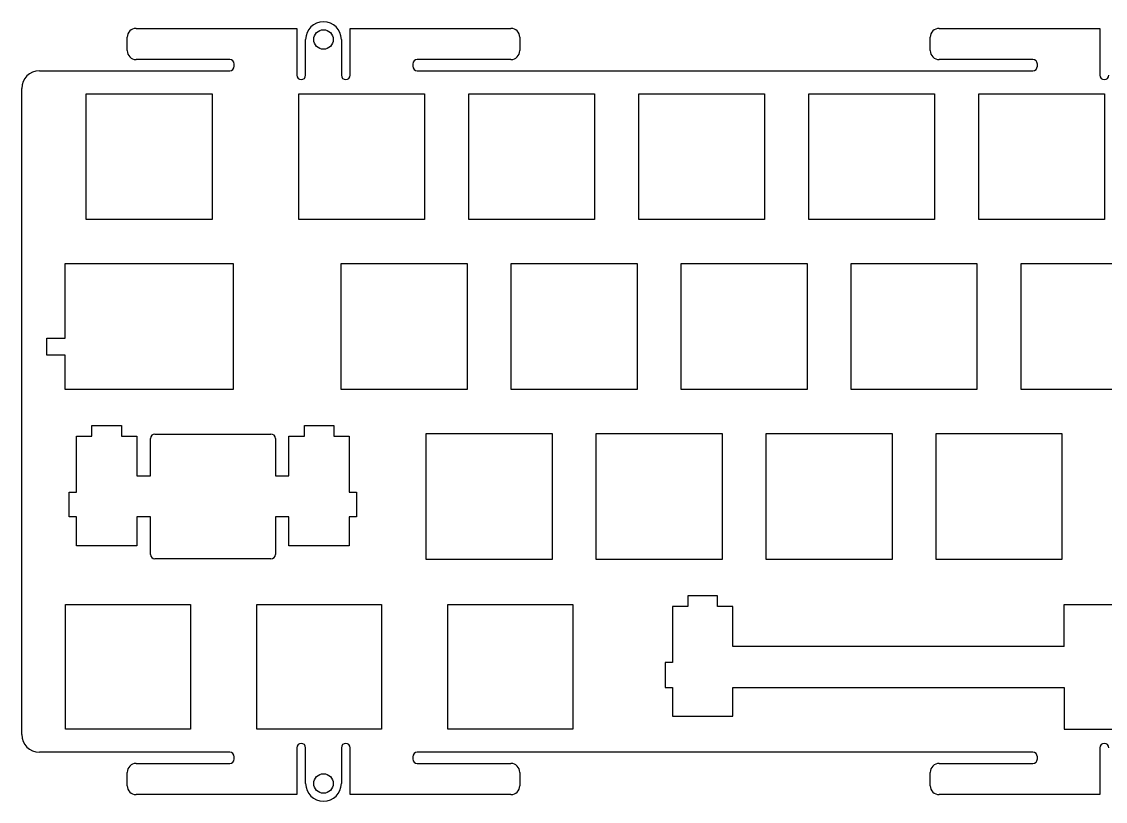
# Model space of a CAD drawing. Header units: millimetres. Extents: x 154 to 402, y 97 to 185.
# Drawn here: x 153.8 to 275.3, y 97.5 to 184.9 of the extents above; entities that cross this region are included whole.
import ezdxf

# ---------------------------------------------------------------- set-up
doc = ezdxf.new("R2010")
doc.units = ezdxf.units.MM
for name, color, linetype in [('Shape012', 7, 'CONTINUOUS'), ('Shape015', 7, 'CONTINUOUS'), ('Shape1353', 7, 'CONTINUOUS'), ('Shape1354', 7, 'CONTINUOUS'), ('Shape1355', 7, 'CONTINUOUS'), ('Shape1356', 7, 'CONTINUOUS'), ('Shape1357', 7, 'CONTINUOUS'), ('Shape1358', 7, 'CONTINUOUS'), ('Shape1359', 7, 'CONTINUOUS'), ('Shape1360', 7, 'CONTINUOUS'), ('Shape1361', 7, 'CONTINUOUS'), ('Shape1362', 7, 'CONTINUOUS'), ('Shape1363', 7, 'CONTINUOUS'), ('Shape1364', 7, 'CONTINUOUS'), ('Shape1365', 7, 'CONTINUOUS'), ('Shape1366', 7, 'CONTINUOUS'), ('Shape1367', 7, 'CONTINUOUS'), ('Shape1368', 7, 'CONTINUOUS'), ('Shape1369', 7, 'CONTINUOUS'), ('Shape1370', 7, 'CONTINUOUS'), ('Shape1371', 7, 'CONTINUOUS'), ('Shape1372', 7, 'CONTINUOUS'), ('Shape1373', 7, 'CONTINUOUS'), ('Shape1374', 7, 'CONTINUOUS'), ('Shape1375', 7, 'CONTINUOUS'), ('Shape1376', 7, 'CONTINUOUS'), ('Shape1377', 7, 'CONTINUOUS'), ('Shape1378', 7, 'CONTINUOUS'), ('Shape1379', 7, 'CONTINUOUS'), ('Shape1380', 7, 'CONTINUOUS'), ('Shape1381', 7, 'CONTINUOUS'), ('Shape1382', 7, 'CONTINUOUS'), ('Shape1383', 7, 'CONTINUOUS'), ('Shape1384', 7, 'CONTINUOUS'), ('Shape1385', 7, 'CONTINUOUS'), ('Shape1386', 7, 'CONTINUOUS'), ('Shape1387', 7, 'CONTINUOUS'), ('Shape1388', 7, 'CONTINUOUS'), ('Shape1389', 7, 'CONTINUOUS'), ('Shape1390', 7, 'CONTINUOUS'), ('Shape1391', 7, 'CONTINUOUS'), ('Shape1392', 7, 'CONTINUOUS'), ('Shape1393', 7, 'CONTINUOUS'), ('Shape1394', 7, 'CONTINUOUS'), ('Shape1395', 7, 'CONTINUOUS'), ('Shape1396', 7, 'CONTINUOUS'), ('Shape1397', 7, 'CONTINUOUS'), ('Shape1398', 7, 'CONTINUOUS'), ('Shape1399', 7, 'CONTINUOUS'), ('Shape1400', 7, 'CONTINUOUS'), ('Shape1401', 7, 'CONTINUOUS'), ('Shape1402', 7, 'CONTINUOUS'), ('Shape1403', 7, 'CONTINUOUS'), ('Shape1404', 7, 'CONTINUOUS'), ('Shape1405', 7, 'CONTINUOUS'), ('Shape1406', 7, 'CONTINUOUS'), ('Shape1407', 7, 'CONTINUOUS'), ('Shape1408', 7, 'CONTINUOUS'), ('Shape1409', 7, 'CONTINUOUS'), ('Shape1410', 7, 'CONTINUOUS'), ('Shape1411', 7, 'CONTINUOUS'), ('Shape1412', 7, 'CONTINUOUS'), ('Shape1413', 7, 'CONTINUOUS'), ('Shape1414', 7, 'CONTINUOUS'), ('Shape1415', 7, 'CONTINUOUS'), ('Shape1416', 7, 'CONTINUOUS'), ('Shape1417', 7, 'CONTINUOUS'), ('Shape1418', 7, 'CONTINUOUS'), ('Shape1419', 7, 'CONTINUOUS'), ('Shape1420', 7, 'CONTINUOUS'), ('Shape1421', 7, 'CONTINUOUS'), ('Shape1422', 7, 'CONTINUOUS'), ('Shape1423', 7, 'CONTINUOUS'), ('Shape1424', 7, 'CONTINUOUS'), ('Shape1425', 7, 'CONTINUOUS'), ('Shape1586', 7, 'CONTINUOUS'), ('Shape1587', 7, 'CONTINUOUS'), ('Shape1588', 7, 'CONTINUOUS'), ('Shape1589', 7, 'CONTINUOUS'), ('Shape1590', 7, 'CONTINUOUS'), ('Shape1591', 7, 'CONTINUOUS'), ('Shape1592', 7, 'CONTINUOUS'), ('Shape1593', 7, 'CONTINUOUS'), ('Shape1594', 7, 'CONTINUOUS'), ('Shape1595', 7, 'CONTINUOUS'), ('Shape1596', 7, 'CONTINUOUS'), ('Shape1597', 7, 'CONTINUOUS'), ('Shape1610', 7, 'CONTINUOUS'), ('Shape1611', 7, 'CONTINUOUS'), ('Shape1612', 7, 'CONTINUOUS'), ('Shape1613', 7, 'CONTINUOUS'), ('Shape1614', 7, 'CONTINUOUS'), ('Shape1615', 7, 'CONTINUOUS'), ('Shape1616', 7, 'CONTINUOUS'), ('Shape1617', 7, 'CONTINUOUS'), ('Shape1638', 7, 'CONTINUOUS'), ('Shape1639', 7, 'CONTINUOUS'), ('Shape1641', 7, 'CONTINUOUS'), ('Shape1642', 7, 'CONTINUOUS'), ('Shape1643', 7, 'CONTINUOUS'), ('Shape1644', 7, 'CONTINUOUS'), ('Shape1645', 7, 'CONTINUOUS'), ('Shape1646', 7, 'CONTINUOUS'), ('Shape1647', 7, 'CONTINUOUS'), ('Shape1648', 7, 'CONTINUOUS'), ('Shape1649', 7, 'CONTINUOUS'), ('Shape1650', 7, 'CONTINUOUS'), ('Shape1651', 7, 'CONTINUOUS'), ('Shape1652', 7, 'CONTINUOUS'), ('Shape1653', 7, 'CONTINUOUS'), ('Shape1654', 7, 'CONTINUOUS'), ('Shape1655', 7, 'CONTINUOUS'), ('Shape1656', 7, 'CONTINUOUS'), ('Shape1657', 7, 'CONTINUOUS'), ('Shape1658', 7, 'CONTINUOUS'), ('Shape1659', 7, 'CONTINUOUS'), ('Shape1660', 7, 'CONTINUOUS'), ('Shape1661', 7, 'CONTINUOUS'), ('Shape1662', 7, 'CONTINUOUS'), ('Shape1663', 7, 'CONTINUOUS'), ('Shape1664', 7, 'CONTINUOUS'), ('Shape1665', 7, 'CONTINUOUS'), ('Shape1666', 7, 'CONTINUOUS'), ('Shape1667', 7, 'CONTINUOUS'), ('Shape1668', 7, 'CONTINUOUS'), ('Shape1669', 7, 'CONTINUOUS'), ('Shape1670', 7, 'CONTINUOUS'), ('Shape1671', 7, 'CONTINUOUS'), ('Shape1672', 7, 'CONTINUOUS'), ('Shape1673', 7, 'CONTINUOUS'), ('Shape1674', 7, 'CONTINUOUS'), ('Shape1675', 7, 'CONTINUOUS'), ('Shape1676', 7, 'CONTINUOUS'), ('Shape1677', 7, 'CONTINUOUS'), ('Shape1698', 7, 'CONTINUOUS'), ('Shape1699', 7, 'CONTINUOUS'), ('Shape1700', 7, 'CONTINUOUS'), ('Shape1701', 7, 'CONTINUOUS'), ('Shape1702', 7, 'CONTINUOUS'), ('Shape1703', 7, 'CONTINUOUS'), ('Shape1704', 7, 'CONTINUOUS'), ('Shape1705', 7, 'CONTINUOUS'), ('Shape1706', 7, 'CONTINUOUS'), ('Shape1707', 7, 'CONTINUOUS'), ('Shape1708', 7, 'CONTINUOUS'), ('Shape1709', 7, 'CONTINUOUS'), ('Shape1710', 7, 'CONTINUOUS'), ('Shape1711', 7, 'CONTINUOUS'), ('Shape1712', 7, 'CONTINUOUS'), ('Shape1713', 7, 'CONTINUOUS'), ('Shape1738', 7, 'CONTINUOUS'), ('Shape1739', 7, 'CONTINUOUS'), ('Shape1740', 7, 'CONTINUOUS'), ('Shape1741', 7, 'CONTINUOUS'), ('Shape3966', 7, 'CONTINUOUS'), ('Shape3967', 7, 'CONTINUOUS'), ('Shape3968', 7, 'CONTINUOUS'), ('Shape3969', 7, 'CONTINUOUS'), ('Shape3970', 7, 'CONTINUOUS'), ('Shape3971', 7, 'CONTINUOUS'), ('Shape3972', 7, 'CONTINUOUS'), ('Shape3973', 7, 'CONTINUOUS'), ('Shape3974', 7, 'CONTINUOUS'), ('Shape3975', 7, 'CONTINUOUS'), ('Shape3976', 7, 'CONTINUOUS'), ('Shape3977', 7, 'CONTINUOUS'), ('Shape3978', 7, 'CONTINUOUS'), ('Shape3979', 7, 'CONTINUOUS'), ('Shape3980', 7, 'CONTINUOUS'), ('Shape3998', 7, 'CONTINUOUS'), ('Shape4000', 7, 'CONTINUOUS'), ('Shape4002', 7, 'CONTINUOUS'), ('Shape4003', 7, 'CONTINUOUS'), ('Shape4323', 7, 'CONTINUOUS'), ('Shape4324', 7, 'CONTINUOUS'), ('Shape4325', 7, 'CONTINUOUS'), ('Shape4326', 7, 'CONTINUOUS'), ('Shape4327', 7, 'CONTINUOUS'), ('Shape4328', 7, 'CONTINUOUS'), ('Shape4329', 7, 'CONTINUOUS'), ('Shape4330', 7, 'CONTINUOUS'), ('Shape4331', 7, 'CONTINUOUS'), ('Shape4332', 7, 'CONTINUOUS'), ('Shape4333', 7, 'CONTINUOUS'), ('Shape4334', 7, 'CONTINUOUS'), ('Shape4335', 7, 'CONTINUOUS'), ('Shape4336', 7, 'CONTINUOUS'), ('Shape4337', 7, 'CONTINUOUS'), ('Shape4338', 7, 'CONTINUOUS'), ('Shape4339', 7, 'CONTINUOUS'), ('Shape4340', 7, 'CONTINUOUS'), ('Shape4341', 7, 'CONTINUOUS'), ('Shape4342', 7, 'CONTINUOUS'), ('Shape4343', 7, 'CONTINUOUS'), ('Shape4344', 7, 'CONTINUOUS'), ('Shape4345', 7, 'CONTINUOUS'), ('Shape4346', 7, 'CONTINUOUS'), ('Shape4347', 7, 'CONTINUOUS'), ('Shape4348', 7, 'CONTINUOUS'), ('Shape4349', 7, 'CONTINUOUS'), ('Shape4350', 7, 'CONTINUOUS'), ('Shape4351', 7, 'CONTINUOUS'), ('Shape4352', 7, 'CONTINUOUS'), ('Shape4353', 7, 'CONTINUOUS'), ('Shape4354', 7, 'CONTINUOUS'), ('Shape4355', 7, 'CONTINUOUS'), ('Shape4356', 7, 'CONTINUOUS'), ('Shape4357', 7, 'CONTINUOUS'), ('Shape4358', 7, 'CONTINUOUS'), ('Shape4359', 7, 'CONTINUOUS'), ('Shape4360', 7, 'CONTINUOUS'), ('Shape4361', 7, 'CONTINUOUS'), ('Shape4362', 7, 'CONTINUOUS')]:
    doc.layers.add(name, color=color, linetype=linetype)

msp = doc.modelspace()

# ---------------------------------------------------------------- linework, layer by layer
at = {"layer": 'Shape012'}
msp.add_circle((187.675, 182.854), 1.1, dxfattribs=at)
at = {"layer": 'Shape015'}
msp.add_circle((187.675, 99.4562), 1.1, dxfattribs=at)
at = {"layer": 'Shape1353'}
msp.add_arc((275.175, 103.456), 0.5, 0, 180, dxfattribs=at)
at = {"layer": 'Shape1354'}
msp.add_line((274.675, 103.456), (274.675, 98.2062), dxfattribs=at)
at = {"layer": 'Shape1355'}
msp.add_line((274.675, 98.2062), (256.675, 98.2062), dxfattribs=at)
at = {"layer": 'Shape1356'}
msp.add_arc((256.675, 99.2062), 1, 180, -90, dxfattribs=at)
at = {"layer": 'Shape1357'}
msp.add_line((255.675, 99.2062), (255.675, 100.706), dxfattribs=at)
at = {"layer": 'Shape1358'}
msp.add_arc((256.675, 100.706), 1, 90, 180, dxfattribs=at)
at = {"layer": 'Shape1359'}
msp.add_line((256.675, 101.706), (267.175, 101.706), dxfattribs=at)
at = {"layer": 'Shape1360'}
msp.add_arc((267.175, 102.206), 0.5, -90, 0, dxfattribs=at)
at = {"layer": 'Shape1361'}
msp.add_line((267.675, 102.206), (267.675, 102.455), dxfattribs=at)
at = {"layer": 'Shape1362'}
msp.add_arc((267.175, 102.455), 0.5, 0, 90, dxfattribs=at)
at = {"layer": 'Shape1363'}
msp.add_line((267.175, 102.955), (198.175, 102.955), dxfattribs=at)
at = {"layer": 'Shape1364'}
msp.add_arc((198.175, 102.455), 0.5, 90, 180, dxfattribs=at)
at = {"layer": 'Shape1365'}
msp.add_line((197.675, 102.455), (197.675, 102.206), dxfattribs=at)
at = {"layer": 'Shape1366'}
msp.add_arc((198.175, 102.206), 0.5, 180, -90, dxfattribs=at)
at = {"layer": 'Shape1367'}
msp.add_line((198.175, 101.706), (208.675, 101.706), dxfattribs=at)
at = {"layer": 'Shape1368'}
msp.add_arc((208.675, 100.706), 1, 0, 90, dxfattribs=at)
at = {"layer": 'Shape1369'}
msp.add_line((209.675, 100.706), (209.675, 99.2062), dxfattribs=at)
at = {"layer": 'Shape1370'}
msp.add_arc((208.675, 99.2062), 1, -90, 0, dxfattribs=at)
at = {"layer": 'Shape1371'}
msp.add_line((208.675, 98.2062), (190.675, 98.2062), dxfattribs=at)
at = {"layer": 'Shape1372'}
msp.add_line((190.675, 98.2062), (190.675, 103.456), dxfattribs=at)
at = {"layer": 'Shape1373'}
msp.add_arc((190.175, 103.456), 0.5, 0, 180, dxfattribs=at)
at = {"layer": 'Shape1374'}
msp.add_line((189.675, 103.456), (189.675, 99.4562), dxfattribs=at)
at = {"layer": 'Shape1375'}
msp.add_arc((187.675, 99.4562), 2, 180, 0, dxfattribs=at)
at = {"layer": 'Shape1376'}
msp.add_line((185.675, 99.4562), (185.675, 103.456), dxfattribs=at)
at = {"layer": 'Shape1377'}
msp.add_arc((185.175, 103.456), 0.5, 0, 180, dxfattribs=at)
at = {"layer": 'Shape1378'}
msp.add_line((184.675, 103.456), (184.675, 98.2062), dxfattribs=at)
at = {"layer": 'Shape1379'}
msp.add_line((184.675, 98.2062), (166.675, 98.2062), dxfattribs=at)
at = {"layer": 'Shape1380'}
msp.add_arc((166.675, 99.2062), 1, 180, -90, dxfattribs=at)
at = {"layer": 'Shape1381'}
msp.add_line((165.675, 99.2062), (165.675, 100.706), dxfattribs=at)
at = {"layer": 'Shape1382'}
msp.add_arc((166.675, 100.706), 1, 90, 180, dxfattribs=at)
at = {"layer": 'Shape1383'}
msp.add_line((166.675, 101.706), (177.175, 101.706), dxfattribs=at)
at = {"layer": 'Shape1384'}
msp.add_arc((177.175, 102.206), 0.5, -90, 0, dxfattribs=at)
at = {"layer": 'Shape1385'}
msp.add_line((177.675, 102.206), (177.675, 102.455), dxfattribs=at)
at = {"layer": 'Shape1386'}
msp.add_arc((177.175, 102.455), 0.5, 0, 90, dxfattribs=at)
at = {"layer": 'Shape1387'}
msp.add_line((177.175, 102.955), (155.85, 102.955), dxfattribs=at)
at = {"layer": 'Shape1388'}
msp.add_arc((155.85, 104.955), 2, 180, -90, dxfattribs=at)
at = {"layer": 'Shape1389'}
msp.add_line((153.85, 104.955), (153.85, 177.355), dxfattribs=at)
at = {"layer": 'Shape1390'}
msp.add_arc((155.85, 177.355), 2, 90, 180, dxfattribs=at)
at = {"layer": 'Shape1391'}
msp.add_line((155.85, 179.355), (177.175, 179.355), dxfattribs=at)
at = {"layer": 'Shape1392'}
msp.add_arc((177.175, 179.855), 0.5, -90, 0, dxfattribs=at)
at = {"layer": 'Shape1393'}
msp.add_line((177.675, 179.855), (177.675, 180.104), dxfattribs=at)
at = {"layer": 'Shape1394'}
msp.add_arc((177.175, 180.104), 0.5, 0, 90, dxfattribs=at)
at = {"layer": 'Shape1395'}
msp.add_line((177.175, 180.604), (166.675, 180.604), dxfattribs=at)
at = {"layer": 'Shape1396'}
msp.add_arc((166.675, 181.604), 1, 180, -90, dxfattribs=at)
at = {"layer": 'Shape1397'}
msp.add_line((165.675, 181.604), (165.675, 183.104), dxfattribs=at)
at = {"layer": 'Shape1398'}
msp.add_arc((166.675, 183.104), 1, 90, 180, dxfattribs=at)
at = {"layer": 'Shape1399'}
msp.add_line((166.675, 184.104), (184.675, 184.104), dxfattribs=at)
at = {"layer": 'Shape1400'}
msp.add_line((184.675, 184.104), (184.675, 178.854), dxfattribs=at)
at = {"layer": 'Shape1401'}
msp.add_arc((185.175, 178.854), 0.5, 180, 0, dxfattribs=at)
at = {"layer": 'Shape1402'}
msp.add_line((185.675, 178.854), (185.675, 182.854), dxfattribs=at)
at = {"layer": 'Shape1403'}
msp.add_arc((187.675, 182.854), 2, 0, 180, dxfattribs=at)
at = {"layer": 'Shape1404'}
msp.add_line((189.675, 182.854), (189.675, 178.854), dxfattribs=at)
at = {"layer": 'Shape1405'}
msp.add_arc((190.175, 178.854), 0.5, 180, 0, dxfattribs=at)
at = {"layer": 'Shape1406'}
msp.add_line((190.675, 178.854), (190.675, 184.104), dxfattribs=at)
at = {"layer": 'Shape1407'}
msp.add_line((190.675, 184.104), (208.675, 184.104), dxfattribs=at)
at = {"layer": 'Shape1408'}
msp.add_arc((208.675, 183.104), 1, 0, 90, dxfattribs=at)
at = {"layer": 'Shape1409'}
msp.add_line((209.675, 183.104), (209.675, 181.604), dxfattribs=at)
at = {"layer": 'Shape1410'}
msp.add_arc((208.675, 181.604), 1, -90, 0, dxfattribs=at)
at = {"layer": 'Shape1411'}
msp.add_line((208.675, 180.604), (198.175, 180.604), dxfattribs=at)
at = {"layer": 'Shape1412'}
msp.add_arc((198.175, 180.104), 0.5, 90, 180, dxfattribs=at)
at = {"layer": 'Shape1413'}
msp.add_line((197.675, 180.104), (197.675, 179.855), dxfattribs=at)
at = {"layer": 'Shape1414'}
msp.add_arc((198.175, 179.855), 0.5, 180, -90, dxfattribs=at)
at = {"layer": 'Shape1415'}
msp.add_line((198.175, 179.355), (267.175, 179.355), dxfattribs=at)
at = {"layer": 'Shape1416'}
msp.add_arc((267.175, 179.855), 0.5, -90, 0, dxfattribs=at)
at = {"layer": 'Shape1417'}
msp.add_line((267.675, 179.855), (267.675, 180.104), dxfattribs=at)
at = {"layer": 'Shape1418'}
msp.add_arc((267.175, 180.104), 0.5, 0, 90, dxfattribs=at)
at = {"layer": 'Shape1419'}
msp.add_line((267.175, 180.604), (256.675, 180.604), dxfattribs=at)
at = {"layer": 'Shape1420'}
msp.add_arc((256.675, 181.604), 1, 180, -90, dxfattribs=at)
at = {"layer": 'Shape1421'}
msp.add_line((255.675, 181.604), (255.675, 183.104), dxfattribs=at)
at = {"layer": 'Shape1422'}
msp.add_arc((256.675, 183.104), 1, 90, 180, dxfattribs=at)
at = {"layer": 'Shape1423'}
msp.add_line((256.675, 184.104), (274.675, 184.104), dxfattribs=at)
at = {"layer": 'Shape1424'}
msp.add_line((274.675, 184.104), (274.675, 178.854), dxfattribs=at)
at = {"layer": 'Shape1425'}
msp.add_arc((275.175, 178.854), 0.5, 180, 0, dxfattribs=at)
at = {"layer": 'Shape1586'}
msp.add_line((158.755, 119.53), (172.755, 119.53), dxfattribs=at)
at = {"layer": 'Shape1587'}
msp.add_line((172.755, 119.53), (172.755, 105.53), dxfattribs=at)
at = {"layer": 'Shape1588'}
msp.add_line((172.755, 105.53), (158.755, 105.53), dxfattribs=at)
at = {"layer": 'Shape1589'}
msp.add_line((158.755, 105.53), (158.755, 119.53), dxfattribs=at)
at = {"layer": 'Shape1590'}
msp.add_line((194.186, 105.53), (180.186, 105.53), dxfattribs=at)
at = {"layer": 'Shape1591'}
msp.add_line((180.186, 105.53), (180.186, 119.53), dxfattribs=at)
at = {"layer": 'Shape1592'}
msp.add_line((180.186, 119.53), (194.186, 119.53), dxfattribs=at)
at = {"layer": 'Shape1593'}
msp.add_line((194.186, 119.53), (194.186, 105.53), dxfattribs=at)
at = {"layer": 'Shape1594'}
msp.add_line((215.617, 105.53), (201.617, 105.53), dxfattribs=at)
at = {"layer": 'Shape1595'}
msp.add_line((201.617, 105.53), (201.617, 119.53), dxfattribs=at)
at = {"layer": 'Shape1596'}
msp.add_line((201.617, 119.53), (215.617, 119.53), dxfattribs=at)
at = {"layer": 'Shape1597'}
msp.add_line((215.617, 119.53), (215.617, 105.53), dxfattribs=at)
at = {"layer": 'Shape1610'}
msp.add_line((158.706, 149.362), (158.706, 157.73), dxfattribs=at)
at = {"layer": 'Shape1611'}
msp.add_line((158.706, 157.73), (177.569, 157.73), dxfattribs=at)
at = {"layer": 'Shape1612'}
msp.add_line((177.569, 157.73), (177.569, 143.63), dxfattribs=at)
at = {"layer": 'Shape1613'}
msp.add_line((177.569, 143.63), (158.706, 143.63), dxfattribs=at)
at = {"layer": 'Shape1614'}
msp.add_line((158.706, 143.63), (158.706, 147.462), dxfattribs=at)
at = {"layer": 'Shape1615'}
msp.add_line((158.706, 147.462), (156.668, 147.462), dxfattribs=at)
at = {"layer": 'Shape1616'}
msp.add_line((156.668, 147.462), (156.668, 149.362), dxfattribs=at)
at = {"layer": 'Shape1617'}
msp.add_line((156.668, 149.362), (158.706, 149.362), dxfattribs=at)
at = {"layer": 'Shape1638'}
msp.add_line((265.862, 143.63), (265.862, 157.73), dxfattribs=at)
at = {"layer": 'Shape1639'}
msp.add_line((265.862, 157.73), (279.963, 157.73), dxfattribs=at)
at = {"layer": 'Shape1641'}
msp.add_line((279.963, 143.63), (265.862, 143.63), dxfattribs=at)
at = {"layer": 'Shape1642'}
msp.add_line((246.812, 157.73), (260.912, 157.73), dxfattribs=at)
at = {"layer": 'Shape1643'}
msp.add_line((260.912, 157.73), (260.912, 143.63), dxfattribs=at)
at = {"layer": 'Shape1644'}
msp.add_line((260.912, 143.63), (246.812, 143.63), dxfattribs=at)
at = {"layer": 'Shape1645'}
msp.add_line((246.812, 143.63), (246.812, 157.73), dxfattribs=at)
at = {"layer": 'Shape1646'}
msp.add_line((227.762, 143.63), (227.762, 157.73), dxfattribs=at)
at = {"layer": 'Shape1647'}
msp.add_line((227.762, 157.73), (241.862, 157.73), dxfattribs=at)
at = {"layer": 'Shape1648'}
msp.add_line((241.862, 157.73), (241.862, 143.63), dxfattribs=at)
at = {"layer": 'Shape1649'}
msp.add_line((241.862, 143.63), (227.762, 143.63), dxfattribs=at)
at = {"layer": 'Shape1650'}
msp.add_line((208.712, 143.63), (208.712, 157.73), dxfattribs=at)
at = {"layer": 'Shape1651'}
msp.add_line((208.712, 157.73), (222.812, 157.73), dxfattribs=at)
at = {"layer": 'Shape1652'}
msp.add_line((222.812, 157.73), (222.812, 143.63), dxfattribs=at)
at = {"layer": 'Shape1653'}
msp.add_line((222.812, 143.63), (208.712, 143.63), dxfattribs=at)
at = {"layer": 'Shape1654'}
msp.add_line((189.662, 143.63), (189.662, 157.73), dxfattribs=at)
at = {"layer": 'Shape1655'}
msp.add_line((189.662, 157.73), (203.762, 157.73), dxfattribs=at)
at = {"layer": 'Shape1656'}
msp.add_line((203.762, 157.73), (203.762, 143.63), dxfattribs=at)
at = {"layer": 'Shape1657'}
msp.add_line((203.762, 143.63), (189.662, 143.63), dxfattribs=at)
at = {"layer": 'Shape1658'}
msp.add_line((161.087, 176.78), (175.187, 176.78), dxfattribs=at)
at = {"layer": 'Shape1659'}
msp.add_line((175.187, 176.78), (175.187, 162.68), dxfattribs=at)
at = {"layer": 'Shape1660'}
msp.add_line((175.187, 162.68), (161.087, 162.68), dxfattribs=at)
at = {"layer": 'Shape1661'}
msp.add_line((161.087, 162.68), (161.087, 176.78), dxfattribs=at)
at = {"layer": 'Shape1662'}
msp.add_line((184.9, 176.78), (199, 176.78), dxfattribs=at)
at = {"layer": 'Shape1663'}
msp.add_line((199, 176.78), (199, 162.68), dxfattribs=at)
at = {"layer": 'Shape1664'}
msp.add_line((199, 162.68), (184.9, 162.68), dxfattribs=at)
at = {"layer": 'Shape1665'}
msp.add_line((184.9, 162.68), (184.9, 176.78), dxfattribs=at)
at = {"layer": 'Shape1666'}
msp.add_line((203.95, 176.78), (218.05, 176.78), dxfattribs=at)
at = {"layer": 'Shape1667'}
msp.add_line((218.05, 176.78), (218.05, 162.68), dxfattribs=at)
at = {"layer": 'Shape1668'}
msp.add_line((218.05, 162.68), (203.95, 162.68), dxfattribs=at)
at = {"layer": 'Shape1669'}
msp.add_line((203.95, 162.68), (203.95, 176.78), dxfattribs=at)
at = {"layer": 'Shape1670'}
msp.add_line((242.05, 176.78), (256.15, 176.78), dxfattribs=at)
at = {"layer": 'Shape1671'}
msp.add_line((256.15, 176.78), (256.15, 162.68), dxfattribs=at)
at = {"layer": 'Shape1672'}
msp.add_line((256.15, 162.68), (242.05, 162.68), dxfattribs=at)
at = {"layer": 'Shape1673'}
msp.add_line((242.05, 162.68), (242.05, 176.78), dxfattribs=at)
at = {"layer": 'Shape1674'}
msp.add_line((261.1, 176.78), (275.2, 176.78), dxfattribs=at)
at = {"layer": 'Shape1675'}
msp.add_line((275.2, 176.78), (275.2, 162.68), dxfattribs=at)
at = {"layer": 'Shape1676'}
msp.add_line((275.2, 162.68), (261.1, 162.68), dxfattribs=at)
at = {"layer": 'Shape1677'}
msp.add_line((261.1, 162.68), (261.1, 176.78), dxfattribs=at)
at = {"layer": 'Shape1698'}
msp.add_line((199.187, 138.68), (213.287, 138.68), dxfattribs=at)
at = {"layer": 'Shape1699'}
msp.add_line((213.287, 138.68), (213.287, 124.58), dxfattribs=at)
at = {"layer": 'Shape1700'}
msp.add_line((213.287, 124.58), (199.187, 124.58), dxfattribs=at)
at = {"layer": 'Shape1701'}
msp.add_line((199.187, 124.58), (199.187, 138.68), dxfattribs=at)
at = {"layer": 'Shape1702'}
msp.add_line((218.237, 138.68), (232.337, 138.68), dxfattribs=at)
at = {"layer": 'Shape1703'}
msp.add_line((232.337, 138.68), (232.337, 124.58), dxfattribs=at)
at = {"layer": 'Shape1704'}
msp.add_line((232.337, 124.58), (218.237, 124.58), dxfattribs=at)
at = {"layer": 'Shape1705'}
msp.add_line((218.237, 124.58), (218.237, 138.68), dxfattribs=at)
at = {"layer": 'Shape1706'}
msp.add_line((237.287, 138.68), (251.387, 138.68), dxfattribs=at)
at = {"layer": 'Shape1707'}
msp.add_line((251.387, 138.68), (251.387, 124.58), dxfattribs=at)
at = {"layer": 'Shape1708'}
msp.add_line((251.387, 124.58), (237.287, 124.58), dxfattribs=at)
at = {"layer": 'Shape1709'}
msp.add_line((237.287, 124.58), (237.287, 138.68), dxfattribs=at)
at = {"layer": 'Shape1710'}
msp.add_line((256.337, 138.68), (270.437, 138.68), dxfattribs=at)
at = {"layer": 'Shape1711'}
msp.add_line((270.437, 138.68), (270.437, 124.58), dxfattribs=at)
at = {"layer": 'Shape1712'}
msp.add_line((270.437, 124.58), (256.337, 124.58), dxfattribs=at)
at = {"layer": 'Shape1713'}
msp.add_line((256.337, 124.58), (256.337, 138.68), dxfattribs=at)
at = {"layer": 'Shape1738'}
msp.add_line((223, 176.78), (237.1, 176.78), dxfattribs=at)
at = {"layer": 'Shape1739'}
msp.add_line((237.1, 176.78), (237.1, 162.68), dxfattribs=at)
at = {"layer": 'Shape1740'}
msp.add_line((237.1, 162.68), (223, 162.68), dxfattribs=at)
at = {"layer": 'Shape1741'}
msp.add_line((223, 162.68), (223, 176.78), dxfattribs=at)
at = {"layer": 'Shape3966'}
msp.add_line((225.973, 113.029), (225.973, 110.23), dxfattribs=at)
at = {"layer": 'Shape3967'}
msp.add_line((270.674, 114.83), (233.548, 114.83), dxfattribs=at)
at = {"layer": 'Shape3968'}
msp.add_line((233.548, 114.83), (233.548, 119.299), dxfattribs=at)
at = {"layer": 'Shape3969'}
msp.add_line((233.548, 119.299), (231.824, 119.299), dxfattribs=at)
at = {"layer": 'Shape3970'}
msp.add_line((231.824, 119.299), (231.824, 120.5), dxfattribs=at)
at = {"layer": 'Shape3971'}
msp.add_line((231.824, 120.5), (228.523, 120.5), dxfattribs=at)
at = {"layer": 'Shape3972'}
msp.add_line((228.523, 120.5), (228.523, 119.299), dxfattribs=at)
at = {"layer": 'Shape3973'}
msp.add_line((228.523, 119.299), (226.798, 119.299), dxfattribs=at)
at = {"layer": 'Shape3974'}
msp.add_line((226.798, 119.299), (226.798, 113.029), dxfattribs=at)
at = {"layer": 'Shape3975'}
msp.add_line((226.798, 113.029), (225.973, 113.029), dxfattribs=at)
at = {"layer": 'Shape3976'}
msp.add_line((225.973, 110.23), (226.798, 110.23), dxfattribs=at)
at = {"layer": 'Shape3977'}
msp.add_line((226.798, 110.23), (226.798, 107), dxfattribs=at)
at = {"layer": 'Shape3978'}
msp.add_line((226.798, 107), (233.548, 107), dxfattribs=at)
at = {"layer": 'Shape3979'}
msp.add_line((233.548, 107), (233.548, 110.23), dxfattribs=at)
at = {"layer": 'Shape3980'}
msp.add_line((233.548, 110.23), (270.674, 110.23), dxfattribs=at)
at = {"layer": 'Shape3998'}
msp.add_line((270.674, 114.83), (270.674, 119.529), dxfattribs=at)
at = {"layer": 'Shape4000'}
msp.add_line((270.674, 110.23), (270.674, 105.529), dxfattribs=at)
at = {"layer": 'Shape4002'}
msp.add_line((270.674, 119.529), (284.674, 119.529), dxfattribs=at)
at = {"layer": 'Shape4003'}
msp.add_line((270.674, 105.529), (284.674, 105.529), dxfattribs=at)
at = {"layer": 'Shape4323'}
msp.add_line((168.281, 125.131), (168.281, 129.33), dxfattribs=at)
at = {"layer": 'Shape4324'}
msp.add_arc((168.781, 125.131), 0.5, 180, -90, dxfattribs=at)
at = {"layer": 'Shape4325'}
msp.add_line((168.281, 129.33), (166.755, 129.33), dxfattribs=at)
at = {"layer": 'Shape4326'}
msp.add_line((166.755, 129.33), (166.755, 126.101), dxfattribs=at)
at = {"layer": 'Shape4327'}
msp.add_line((166.755, 126.101), (160.006, 126.101), dxfattribs=at)
at = {"layer": 'Shape4328'}
msp.add_line((160.006, 126.101), (160.006, 129.33), dxfattribs=at)
at = {"layer": 'Shape4329'}
msp.add_line((160.006, 129.33), (159.18, 129.33), dxfattribs=at)
at = {"layer": 'Shape4330'}
msp.add_line((159.18, 129.33), (159.18, 132.13), dxfattribs=at)
at = {"layer": 'Shape4331'}
msp.add_line((159.18, 132.13), (160.006, 132.13), dxfattribs=at)
at = {"layer": 'Shape4332'}
msp.add_line((160.006, 132.13), (160.006, 138.4), dxfattribs=at)
at = {"layer": 'Shape4333'}
msp.add_line((160.006, 138.4), (161.731, 138.4), dxfattribs=at)
at = {"layer": 'Shape4334'}
msp.add_line((161.731, 138.4), (161.731, 139.6), dxfattribs=at)
at = {"layer": 'Shape4335'}
msp.add_line((161.731, 139.6), (165.03, 139.6), dxfattribs=at)
at = {"layer": 'Shape4336'}
msp.add_line((165.03, 139.6), (165.03, 138.4), dxfattribs=at)
at = {"layer": 'Shape4337'}
msp.add_line((165.03, 138.4), (166.755, 138.4), dxfattribs=at)
at = {"layer": 'Shape4338'}
msp.add_line((166.755, 138.4), (166.755, 133.931), dxfattribs=at)
at = {"layer": 'Shape4339'}
msp.add_line((166.755, 133.931), (168.281, 133.931), dxfattribs=at)
at = {"layer": 'Shape4340'}
msp.add_line((168.281, 133.931), (168.281, 138.13), dxfattribs=at)
at = {"layer": 'Shape4341'}
msp.add_line((168.781, 138.63), (181.78, 138.63), dxfattribs=at)
at = {"layer": 'Shape4342'}
msp.add_arc((168.781, 138.13), 0.5, 90, 180, dxfattribs=at)
at = {"layer": 'Shape4343'}
msp.add_line((182.28, 138.13), (182.28, 133.931), dxfattribs=at)
at = {"layer": 'Shape4344'}
msp.add_arc((181.78, 138.13), 0.5, 0, 90, dxfattribs=at)
at = {"layer": 'Shape4345'}
msp.add_line((182.28, 133.931), (183.806, 133.931), dxfattribs=at)
at = {"layer": 'Shape4346'}
msp.add_line((183.806, 133.931), (183.806, 138.4), dxfattribs=at)
at = {"layer": 'Shape4347'}
msp.add_line((183.806, 138.4), (185.53, 138.4), dxfattribs=at)
at = {"layer": 'Shape4348'}
msp.add_line((185.53, 138.4), (185.53, 139.6), dxfattribs=at)
at = {"layer": 'Shape4349'}
msp.add_line((185.53, 139.6), (188.83, 139.6), dxfattribs=at)
at = {"layer": 'Shape4350'}
msp.add_line((188.83, 139.6), (188.83, 138.4), dxfattribs=at)
at = {"layer": 'Shape4351'}
msp.add_line((188.83, 138.4), (190.555, 138.4), dxfattribs=at)
at = {"layer": 'Shape4352'}
msp.add_line((190.555, 138.4), (190.555, 132.13), dxfattribs=at)
at = {"layer": 'Shape4353'}
msp.add_line((190.555, 132.13), (191.381, 132.13), dxfattribs=at)
at = {"layer": 'Shape4354'}
msp.add_line((191.381, 132.13), (191.381, 129.33), dxfattribs=at)
at = {"layer": 'Shape4355'}
msp.add_line((191.381, 129.33), (190.555, 129.33), dxfattribs=at)
at = {"layer": 'Shape4356'}
msp.add_line((190.555, 129.33), (190.555, 126.101), dxfattribs=at)
at = {"layer": 'Shape4357'}
msp.add_line((190.555, 126.101), (183.806, 126.101), dxfattribs=at)
at = {"layer": 'Shape4358'}
msp.add_line((183.806, 126.101), (183.806, 129.33), dxfattribs=at)
at = {"layer": 'Shape4359'}
msp.add_line((183.806, 129.33), (182.28, 129.33), dxfattribs=at)
at = {"layer": 'Shape4360'}
msp.add_line((182.28, 129.33), (182.28, 125.131), dxfattribs=at)
at = {"layer": 'Shape4361'}
msp.add_arc((181.78, 125.131), 0.5, -90, 0, dxfattribs=at)
at = {"layer": 'Shape4362'}
msp.add_line((181.78, 124.631), (168.781, 124.631), dxfattribs=at)

doc.saveas('drawing.dxf')
